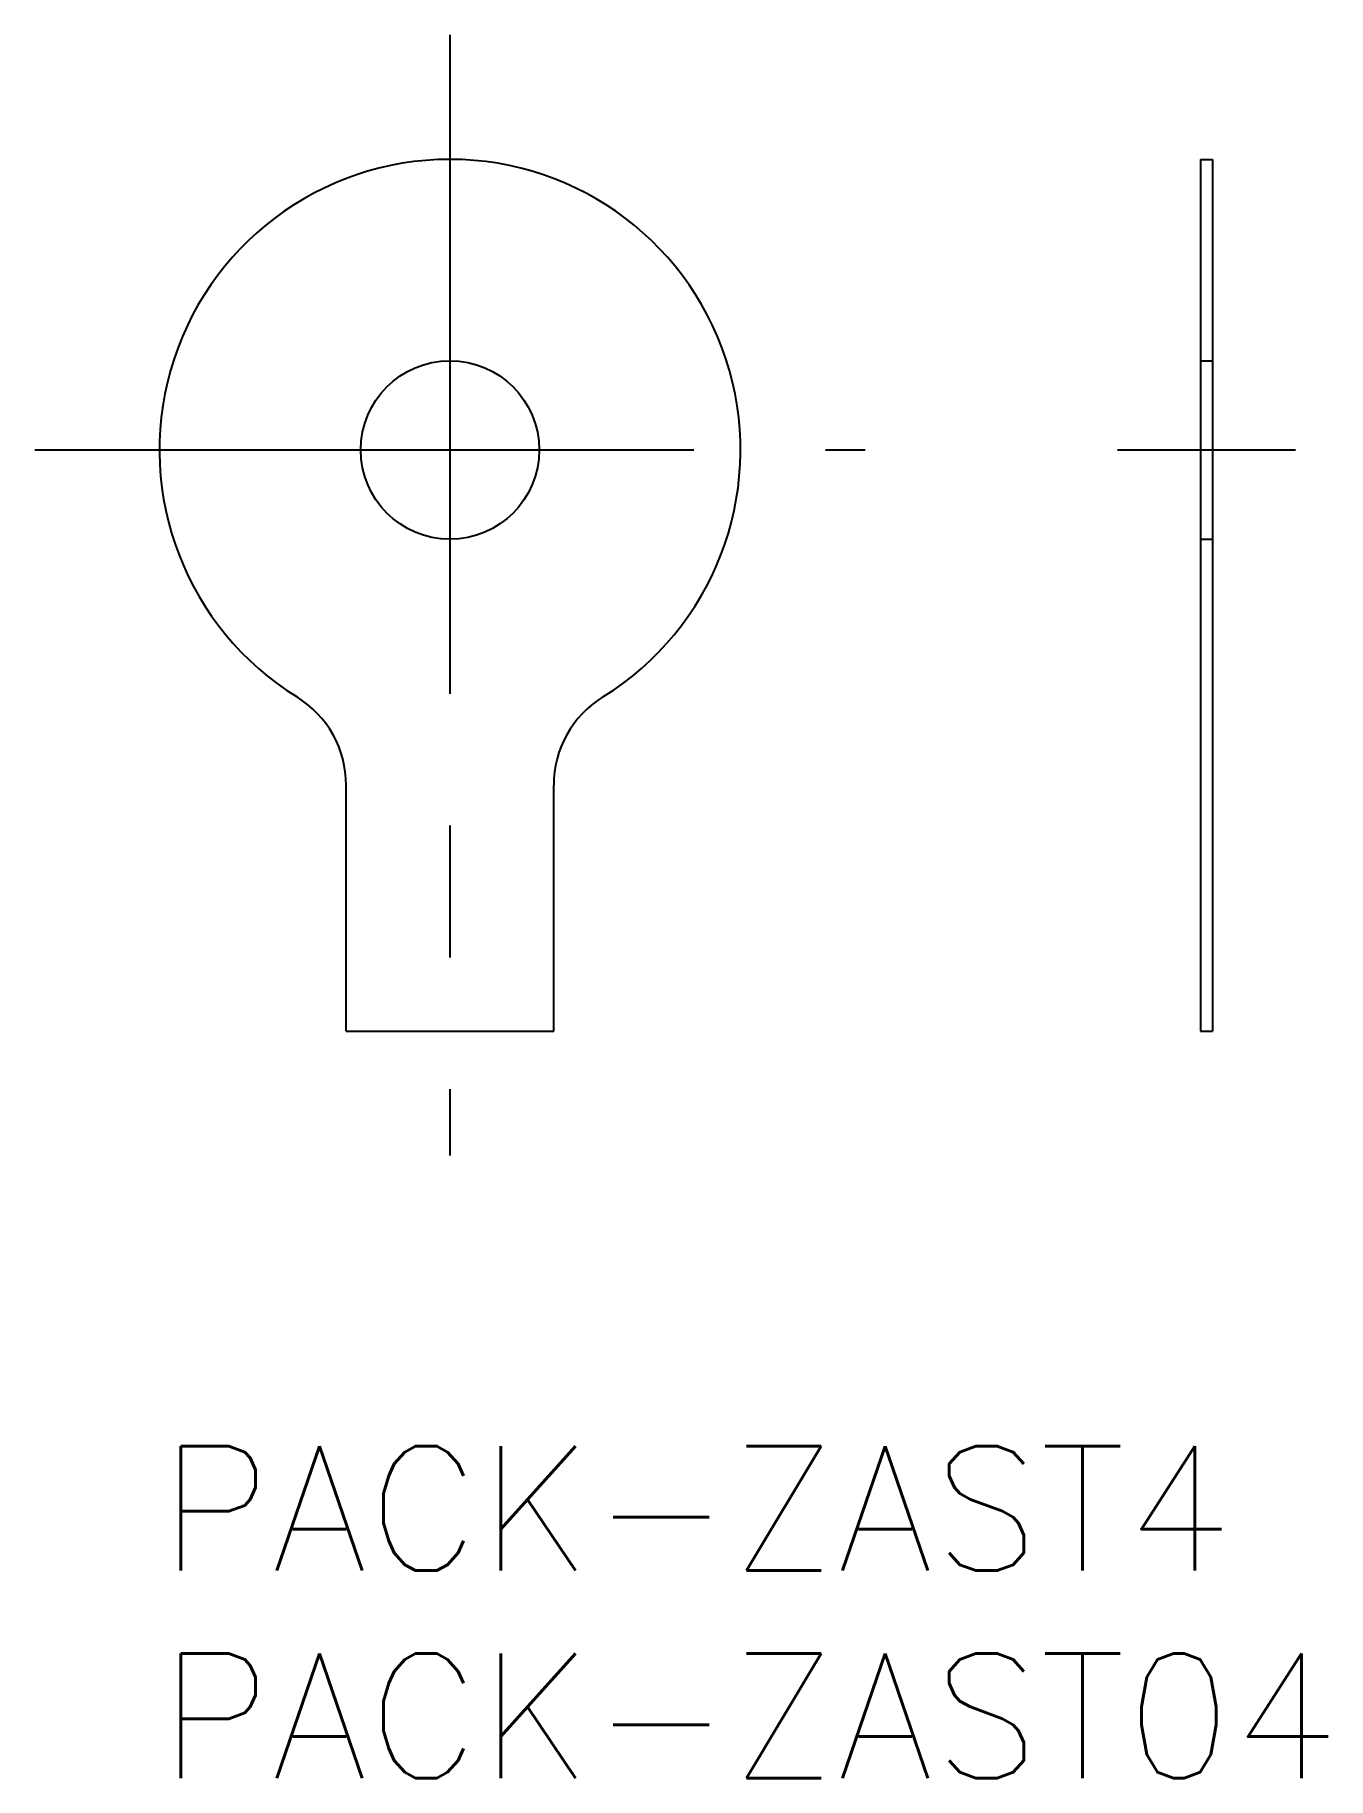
# Model space of a CAD drawing. Extents: x -3 to 28.2, y -8 to 34.
import ezdxf

# ---------------------------------------------------------------- set-up
doc = ezdxf.new("R2010")
doc.units = 0
doc.header["$LTSCALE"] = 0.5
doc.linetypes.add('CENTER', pattern=[50.8, 31.75, -6.35, 6.35, -6.35])
doc.linetypes.add('DASHED', pattern=[19.05, 12.7, -6.35])
for name, color, linetype in [('MSM_CENTER', 1, 'CENTER'), ('MSM_CONTINUOUS', 7, 'CONTINUOUS'), ('MSM_DASHED', 4, 'DASHED'), ('MSM_PART_NUMBER', 7, 'CONTINUOUS')]:
    doc.layers.add(name, color=color, linetype=linetype)
doc.styles.get("Standard").update_dxf_attribs({"font": 'txt.shx', "height": 3, "bigfont": 'bigfont.shx'})

# ---------------------------------------------------------------- blocks, each defined once
blk = doc.blocks.new('*U3')
at = {"layer": 'MSM_PART_NUMBER'}
blk.add_text('PACK-ZAST4', height=3, dxfattribs=at).set_placement((0, -3))
blk = doc.blocks.new('*U4')
at = {"layer": 'MSM_PART_NUMBER'}
blk.add_text('PACK-ZAST04', height=3, dxfattribs=at).set_placement((0, -8))

msp = doc.modelspace()

# ---------------------------------------------------------------- linework, layer by layer
at = {"layer": 'MSM_CENTER'}
for p, q in [((7, 34), (7, 7)), ((-3, 24), (17, 24)), ((23.081, 24), (27.371, 24))]:
    msp.add_line(p, q, dxfattribs=at)
at = {"layer": 'MSM_CONTINUOUS'}
for p, q in [((25.081, 31), (25.081, 10)), ((25.081, 31), (25.371, 31)), ((25.371, 31), (25.371, 10)), ((4.5, 10), (4.5, 15.922)), ((9.5, 10), (9.5, 15.922)), ((4.5, 10), (9.5, 10)), ((25.081, 10), (25.371, 10))]:
    msp.add_line(p, q, dxfattribs=at)
msp.add_circle((7, 24), 2.15, dxfattribs=at)
for centre, radius, start, end in [((7, 24), 7, 301.7569, 238.2431), ((2, 15.922), 2.5, 0, 58.2431), ((12, 15.922), 2.5, 121.7569, 180)]:
    msp.add_arc(centre, radius, start, end, dxfattribs=at)
at = {"layer": 'MSM_DASHED'}
for p, q in [((25.081, 26.15), (25.371, 26.15)), ((25.081, 21.85), (25.371, 21.85))]:
    msp.add_line(p, q, dxfattribs=at)

# ---------------------------------------------------------------- block references
at = {"layer": 'MSM_CONTINUOUS'}
for name in ['*U3', '*U4']:
    msp.add_blockref(name, (0, 0), dxfattribs=at)

doc.saveas('drawing.dxf')
